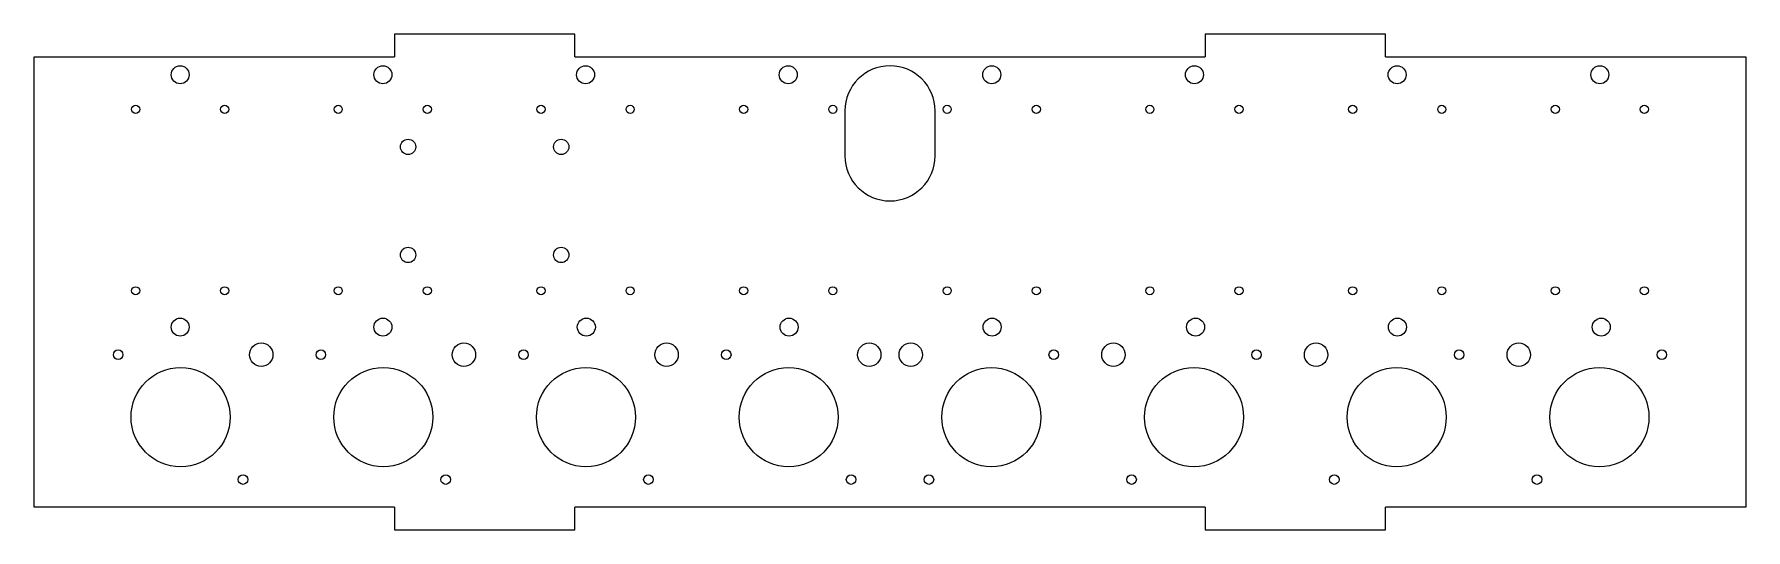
# Model space of a CAD drawing. Header units: inches. Extents: x -9.5 to 9.5, y -2.8 to 2.8.
import ezdxf

# ---------------------------------------------------------------- set-up
doc = ezdxf.new("R2010")
doc.units = ezdxf.units.IN
doc.header["$MEASUREMENT"] = 0

msp = doc.modelspace()

# ---------------------------------------------------------------- linework, layer by layer
at = {"color": 7, "linetype": 'Continuous', "lineweight": 25}
for p, q in [((-3.5, 2.75), (-5.5, 2.75)), ((-5.5, 2.75), (-5.5, 2.5)), ((-3.5, 2.5), (-3.5, 2.75)), ((5.5, 2.75), (3.5, 2.75)), ((3.5, 2.75), (3.5, 2.5)), ((5.5, 2.5), (5.5, 2.75)), ((-9.5, 2.5), (-5.5, 2.5)), ((-9.5, -2.5), (-9.5, 2.5)), ((-3.5, 2.5), (3.5, 2.5)), ((5.5, 2.5), (9.5, 2.5)), ((9.5, 2.5), (9.5, -2.5)), ((-0.5, 1.9), (-0.5, 1.4)), ((0.5, 1.4), (0.5, 1.9)), ((-5.5, -2.5), (-9.5, -2.5)), ((-5.5, -2.5), (-5.5, -2.75)), ((-3.5, -2.75), (-3.5, -2.5)), ((3.5, -2.5), (-3.5, -2.5)), ((3.5, -2.5), (3.5, -2.75)), ((5.5, -2.75), (5.5, -2.5)), ((9.5, -2.5), (5.5, -2.5)), ((-5.5, -2.75), (-3.5, -2.75)), ((3.5, -2.75), (5.5, -2.75))]:
    msp.add_line(p, q, dxfattribs=at)
for centre, radius in [((-7.88, 2.3), 0.1), ((-5.63, 2.3), 0.1), ((-3.38, 2.3), 0.1), ((-1.13, 2.3), 0.1), ((1.13, 2.3), 0.1), ((3.38, 2.3), 0.1), ((5.63, 2.3), 0.1), ((7.88, 2.3), 0.1), ((-8.374, 1.917), 0.045), ((-7.386, 1.917), 0.045), ((-6.125, 1.917), 0.045), ((-5.136, 1.917), 0.045), ((-3.874, 1.917), 0.045), ((-2.885, 1.917), 0.045), ((-1.625, 1.917), 0.045), ((-0.635, 1.917), 0.045), ((0.635, 1.917), 0.045), ((1.625, 1.917), 0.045), ((2.885, 1.917), 0.045), ((3.874, 1.917), 0.045), ((5.136, 1.917), 0.045), ((6.125, 1.917), 0.045), ((7.386, 1.917), 0.045), ((8.374, 1.917), 0.045), ((-5.35, 1.5), 0.085), ((-3.65, 1.5), 0.085), ((-5.35, 0.3), 0.085), ((-3.65, 0.3), 0.085), ((-8.374, -0.097), 0.045), ((-7.386, -0.097), 0.045), ((-6.125, -0.097), 0.045), ((-5.136, -0.097), 0.045), ((-3.874, -0.097), 0.045), ((-2.885, -0.097), 0.045), ((-1.625, -0.097), 0.045), ((-0.635, -0.097), 0.045), ((0.635, -0.097), 0.045), ((1.625, -0.097), 0.045), ((2.885, -0.097), 0.045), ((3.874, -0.097), 0.045), ((5.136, -0.097), 0.045), ((6.125, -0.097), 0.045), ((7.386, -0.097), 0.045), ((8.374, -0.097), 0.045), ((-7.88, -0.501), 0.1), ((-5.629, -0.501), 0.1), ((-3.371, -0.501), 0.1), ((-1.12, -0.501), 0.1), ((1.134, -0.501), 0.1), ((3.392, -0.501), 0.1), ((5.633, -0.501), 0.1), ((7.896, -0.501), 0.1), ((-8.568, -0.807), 0.053), ((-6.98, -0.807), 0.13), ((-6.318, -0.807), 0.053), ((-4.73, -0.807), 0.13), ((-4.068, -0.807), 0.053), ((-2.48, -0.807), 0.13), ((-1.818, -0.807), 0.053), ((-0.23, -0.807), 0.13), ((0.23, -0.807), 0.13), ((1.818, -0.807), 0.053), ((2.48, -0.807), 0.13), ((4.068, -0.807), 0.053), ((4.73, -0.807), 0.13), ((6.318, -0.807), 0.053), ((6.98, -0.807), 0.13), ((8.568, -0.807), 0.053), ((-7.875, -1.5), 0.55), ((-5.625, -1.5), 0.55), ((-3.375, -1.5), 0.55), ((-1.125, -1.5), 0.55), ((1.125, -1.5), 0.55), ((3.375, -1.5), 0.55), ((5.625, -1.5), 0.55), ((7.875, -1.5), 0.55), ((-7.182, -2.193), 0.053), ((-4.932, -2.193), 0.053), ((-2.682, -2.193), 0.053), ((-0.432, -2.193), 0.053), ((0.432, -2.193), 0.053), ((2.682, -2.193), 0.053), ((4.932, -2.193), 0.053), ((7.182, -2.193), 0.053)]:
    msp.add_circle(centre, radius, dxfattribs=at)
for centre, start, end in [((0, 1.9), 0, 180), ((0, 1.4), 180, 0)]:
    msp.add_arc(centre, 0.5, start, end, dxfattribs=at)

doc.saveas('drawing.dxf')
